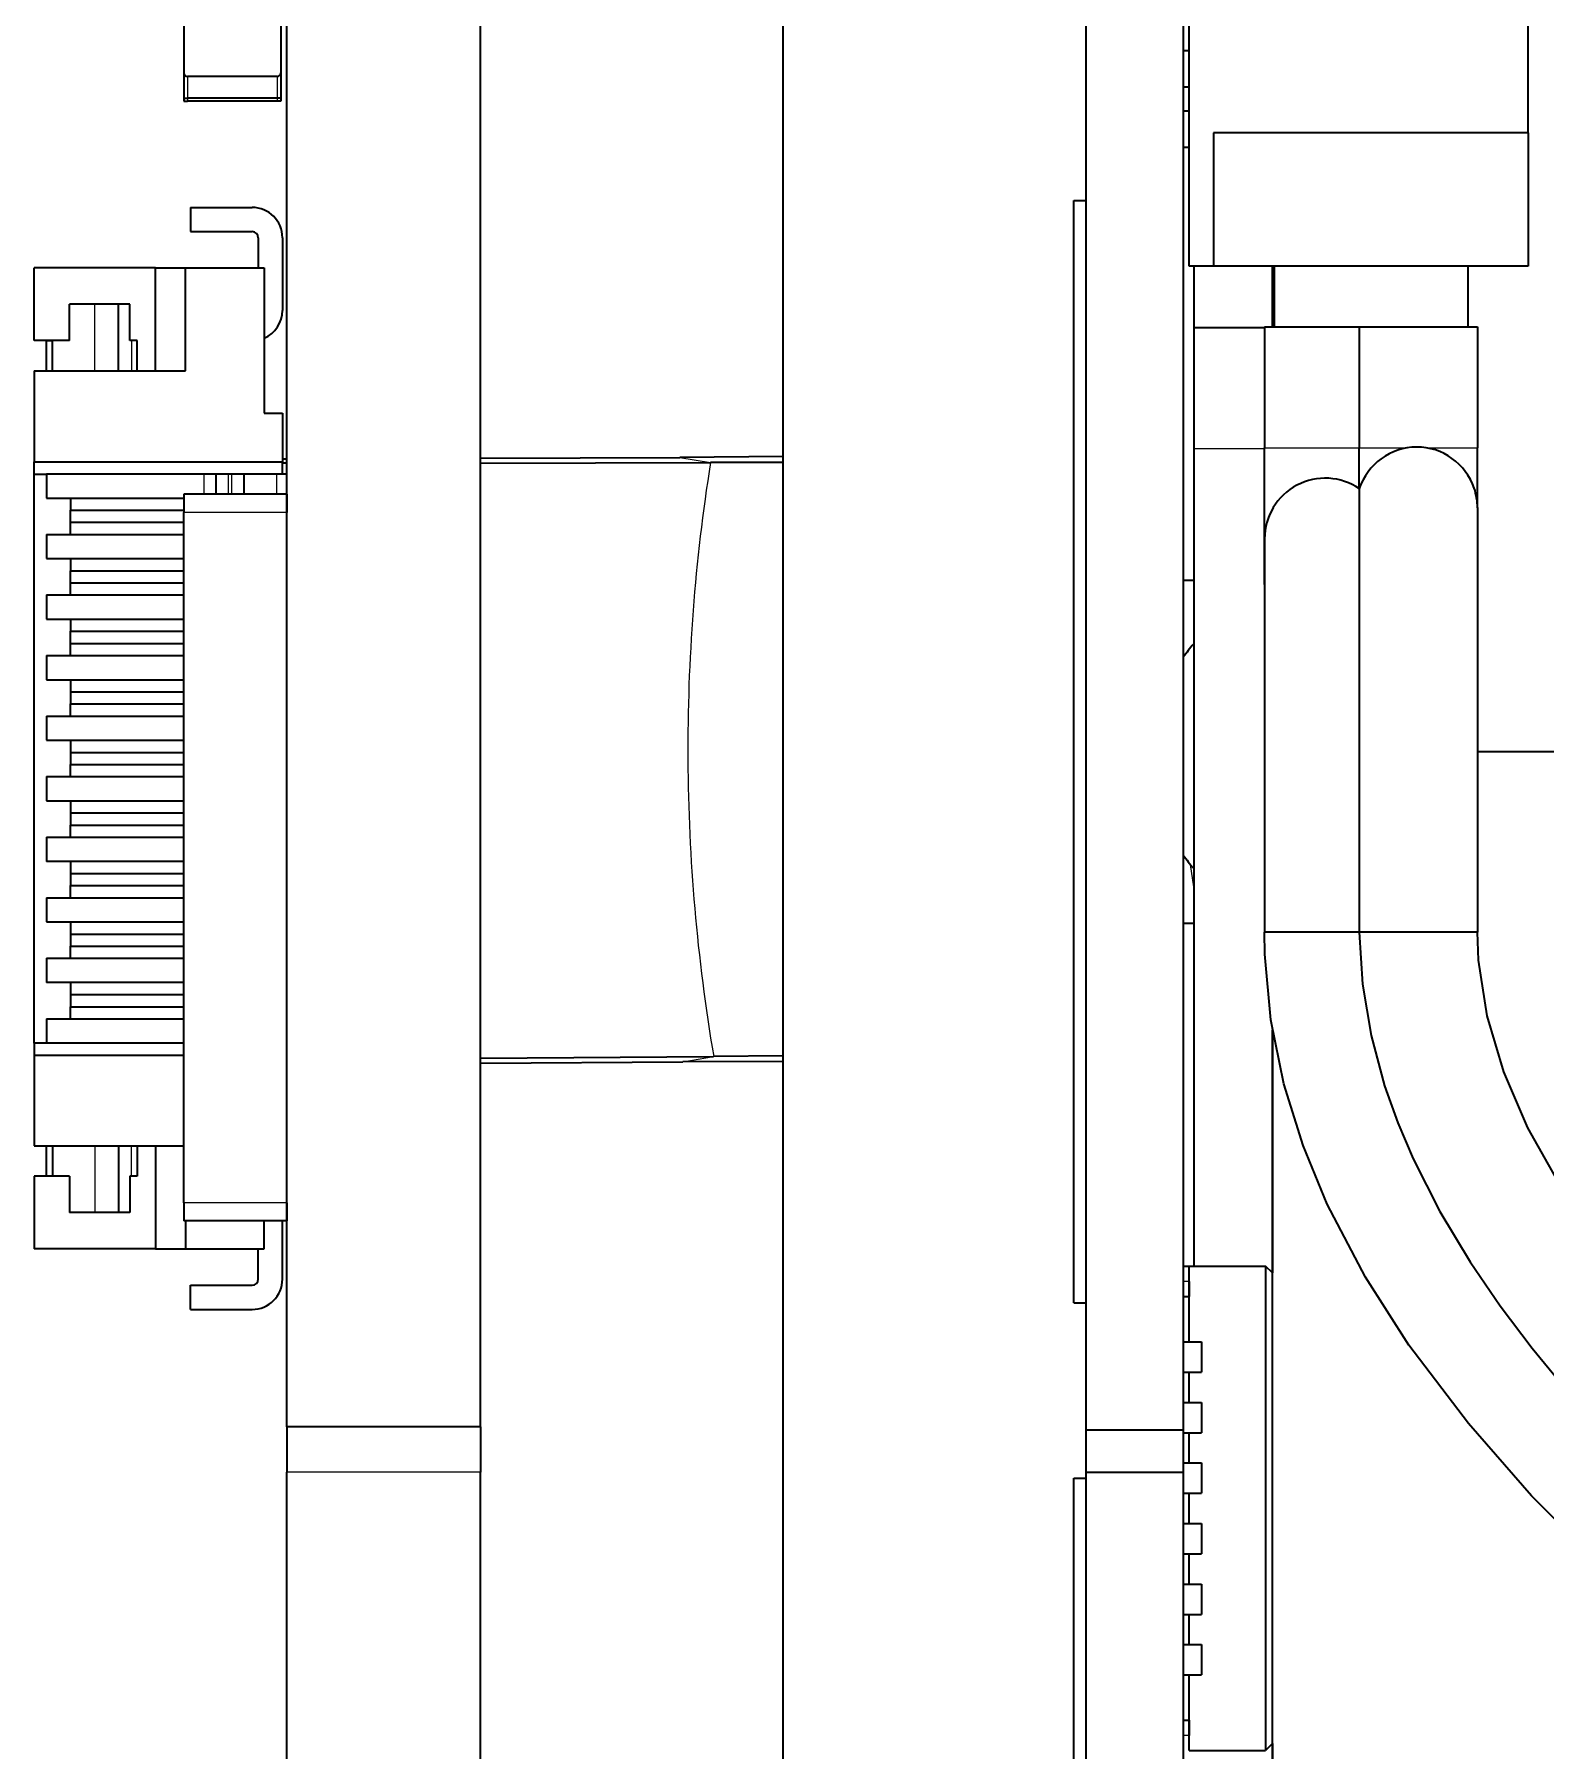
# Model space of a CAD drawing. Extents: x 370 to 946, y 143 to 764.
# Drawn here: x 581.25 to 593.74, y 411.68 to 425.85 of the extents above; entities that cross this region are included whole.
import ezdxf

# ---------------------------------------------------------------- set-up
doc = ezdxf.new("R2010")
doc.units = 0

msp = doc.modelspace()

# ---------------------------------------------------------------- linework, layer by layer
at = {"color": 7, "lineweight": 35, "ltscale": 0.3365}
msp.add_line((583.339, 414.356), (583.339, 427.816), dxfattribs=at)
at = {"color": 7, "lineweight": 35, "ltscale": 0.335792}
msp.add_line((584.939, 414.356), (584.939, 427.788), dxfattribs=at)
at = {"color": 7, "lineweight": 35, "ltscale": 0.06486}
msp.add_line((589.939, 427.078), (589.939, 424.483), dxfattribs=at)
at = {"color": 7, "lineweight": 35, "ltscale": 0.315889}
msp.add_line((590.744, 426.967), (590.744, 414.332), dxfattribs=at)
at = {"color": 7, "lineweight": 35, "ltscale": 0.018501}
for p, q in [((582.489, 426.276), (582.489, 425.536)), ((583.289, 426.276), (583.289, 425.536))]:
    msp.add_line(p, q, dxfattribs=at)
at = {"color": 7, "lineweight": 35, "ltscale": 0.0565}
msp.add_line((590.794, 423.94), (590.794, 426.2), dxfattribs=at)
at = {"color": 7, "lineweight": 35, "ltscale": 0.029}
msp.add_line((593.594, 425.04), (593.594, 426.2), dxfattribs=at)
at = {"color": 7, "lineweight": 35, "ltscale": 0.495161}
msp.add_line((587.439, 406.275), (587.439, 426.082), dxfattribs=at)
at = {"color": 7, "lineweight": 35, "ltscale": 0.03996}
msp.add_line((589.939, 426.082), (589.939, 424.483), dxfattribs=at)
at = {"color": 7, "lineweight": 35, "ltscale": 0.00125}
for p, q in [((590.744, 425.722), (590.794, 425.722)), ((590.744, 425.422), (590.794, 425.422)), ((590.744, 425.222), (590.794, 425.222)), ((590.744, 424.922), (590.794, 424.922)), ((581.354, 423.325), (581.404, 423.325)), ((590.744, 415.432), (590.794, 415.432)), ((590.744, 415.432), (590.794, 415.432)), ((590.744, 415.432), (590.794, 415.432)), ((590.744, 415.432), (590.794, 415.432)), ((590.744, 415.432), (590.794, 415.432)), ((590.744, 415.432), (590.794, 415.432)), ((589.939, 413.982), (589.939, 413.932)), ((590.744, 411.932), (590.794, 411.932))]:
    msp.add_line(p, q, dxfattribs=at)
at = {"color": 7, "lineweight": 35, "ltscale": 0.005206}
msp.add_line((582.489, 425.536), (582.489, 425.328), dxfattribs=at)
at = {"color": 7, "lineweight": 35, "ltscale": 0.0185}
for p, q in [((583.259, 425.506), (582.519, 425.506)), ((583.259, 425.328), (582.519, 425.328)), ((583.259, 425.303), (582.519, 425.303))]:
    msp.add_line(p, q, dxfattribs=at)
at = {"color": 7, "lineweight": 13, "ltscale": 0.004456}
for p, q in [((582.519, 425.506), (582.519, 425.328)), ((583.259, 425.506), (583.259, 425.328))]:
    msp.add_line(p, q, dxfattribs=at)
at = {"color": 7, "lineweight": 35, "ltscale": 0.005195}
msp.add_line((583.289, 425.536), (583.289, 425.328), dxfattribs=at)
at = {"color": 7, "lineweight": 35, "ltscale": 0.000627136}
for p, q in [((582.489, 425.328), (582.489, 425.303)), ((583.289, 425.328), (583.289, 425.303))]:
    msp.add_line(p, q, dxfattribs=at)
at = {"color": 7, "lineweight": 35, "ltscale": 0.000750732}
for p, q in [((582.489, 425.328), (582.519, 425.328)), ((582.489, 425.303), (582.519, 425.303))]:
    msp.add_line(p, q, dxfattribs=at)
at = {"color": 7, "lineweight": 13, "ltscale": 0.000627136}
for p, q in [((582.519, 425.328), (582.519, 425.303)), ((583.259, 425.328), (583.259, 425.303))]:
    msp.add_line(p, q, dxfattribs=at)
at = {"color": 7, "lineweight": 35, "ltscale": 0.000749207}
for p, q in [((583.289, 425.328), (583.259, 425.328)), ((583.289, 425.303), (583.259, 425.303)), ((582.854, 422.225), (582.884, 422.225))]:
    msp.add_line(p, q, dxfattribs=at)
at = {"color": 7, "lineweight": 35, "ltscale": 0.065001}
for p, q in [((593.594, 425.04), (590.994, 425.04)), ((593.594, 423.94), (590.994, 423.94))]:
    msp.add_line(p, q, dxfattribs=at)
at = {"color": 7, "lineweight": 35, "ltscale": 0.0275}
for p, q in [((590.994, 425.04), (590.994, 423.94)), ((593.594, 425.04), (593.594, 423.94))]:
    msp.add_line(p, q, dxfattribs=at)
at = {"color": 7, "lineweight": 35, "ltscale": 0.01275}
for p, q in [((582.544, 424.425), (583.054, 424.425)), ((582.544, 424.225), (583.054, 424.225)), ((582.544, 415.525), (583.054, 415.525)), ((582.544, 415.325), (583.054, 415.325))]:
    msp.add_line(p, q, dxfattribs=at)
at = {"color": 7, "lineweight": 35, "ltscale": 0.005}
for p, q in [((582.544, 424.425), (582.544, 424.225)), ((590.994, 423.94), (590.794, 423.94)), ((581.354, 422.225), (581.354, 422.025)), ((581.354, 421.725), (581.354, 421.525)), ((581.354, 421.225), (581.354, 421.025)), ((581.354, 420.725), (581.354, 420.525)), ((581.354, 420.225), (581.354, 420.025)), ((581.354, 419.725), (581.354, 419.525)), ((581.354, 419.225), (581.354, 419.025)), ((581.354, 418.725), (581.354, 418.525)), ((581.354, 418.225), (581.354, 418.025)), ((581.354, 417.725), (581.354, 417.525)), ((582.544, 415.325), (582.544, 415.525))]:
    msp.add_line(p, q, dxfattribs=at)
at = {"color": 7, "lineweight": 35, "ltscale": 0.22758}
for p, q in [((589.839, 415.38), (589.839, 424.483)), ((589.939, 424.483), (589.939, 415.38))]:
    msp.add_line(p, q, dxfattribs=at)
at = {"color": 7, "lineweight": 35, "ltscale": 0.002499}
for p, q in [((589.839, 424.483), (589.939, 424.483)), ((581.254, 422.222), (581.354, 422.222)), ((582.754, 422.225), (582.854, 422.225)), ((581.554, 421.825), (581.554, 421.925)), ((581.554, 421.325), (581.554, 421.425)), ((581.554, 420.825), (581.554, 420.925)), ((581.554, 420.425), (581.554, 420.325)), ((581.554, 419.925), (581.554, 419.825)), ((581.554, 419.425), (581.554, 419.325)), ((581.554, 418.925), (581.554, 418.825)), ((581.554, 418.425), (581.554, 418.325)), ((581.554, 417.925), (581.554, 417.825)), ((581.354, 417.525), (581.254, 417.525)), ((589.839, 415.38), (589.939, 415.38)), ((589.839, 413.932), (589.939, 413.932))]:
    msp.add_line(p, q, dxfattribs=at)
at = {"color": 7, "lineweight": 35, "ltscale": 0.00625}
for p, q in [((583.104, 424.175), (583.104, 423.925)), ((582.254, 423.925), (582.504, 423.925)), ((581.354, 423.075), (581.354, 423.325)), ((581.404, 423.075), (581.404, 423.325)), ((582.104, 423.075), (582.104, 423.325)), ((581.354, 416.425), (581.354, 416.675)), ((581.404, 416.675), (581.404, 416.425)), ((582.104, 416.675), (582.104, 416.425)), ((582.254, 415.825), (582.504, 415.825)), ((583.104, 415.575), (583.104, 415.825)), ((590.894, 415.057), (590.894, 414.807)), ((590.794, 414.557), (590.794, 414.807)), ((590.894, 414.557), (590.894, 414.307)), ((590.794, 414.057), (590.794, 414.307)), ((590.894, 414.057), (590.894, 413.807)), ((590.794, 413.557), (590.794, 413.807)), ((590.894, 413.557), (590.894, 413.307)), ((590.794, 413.057), (590.794, 413.307)), ((590.894, 413.057), (590.894, 412.807)), ((590.794, 412.557), (590.794, 412.807)), ((590.894, 412.557), (590.894, 412.307))]:
    msp.add_line(p, q, dxfattribs=at)
at = {"color": 7, "lineweight": 35, "ltscale": 0.014999}
for p, q in [((583.304, 424.175), (583.304, 423.575)), ((581.254, 423.325), (581.254, 423.925)), ((581.254, 416.425), (581.254, 415.825))]:
    msp.add_line(p, q, dxfattribs=at)
at = {"color": 7, "lineweight": 35, "ltscale": 0.025}
for p, q in [((582.254, 423.925), (581.254, 423.925)), ((590.83, 423.432), (590.83, 422.432)), ((591.416, 423.44), (591.416, 422.44)), ((592.198, 423.44), (592.198, 422.44)), ((593.173, 423.44), (593.173, 422.44)), ((582.254, 415.825), (581.254, 415.825))]:
    msp.add_line(p, q, dxfattribs=at)
at = {"color": 7, "lineweight": 35, "ltscale": 0.021249}
for p, q in [((582.254, 423.075), (582.254, 423.925)), ((582.504, 423.075), (582.504, 423.925)), ((582.254, 416.675), (582.254, 415.825))]:
    msp.add_line(p, q, dxfattribs=at)
at = {"color": 7, "lineweight": 35, "ltscale": 0.016249}
for p, q in [((582.504, 423.925), (583.154, 423.925)), ((582.504, 415.825), (583.154, 415.825))]:
    msp.add_line(p, q, dxfattribs=at)
at = {"color": 7, "lineweight": 35, "ltscale": 0.03}
msp.add_line((583.154, 423.925), (583.154, 422.725), dxfattribs=at)
at = {"color": 7, "lineweight": 35, "ltscale": 0.012709}
msp.add_line((590.83, 423.94), (590.83, 423.432), dxfattribs=at)
at = {"color": 7, "lineweight": 35, "ltscale": 0.0125}
for p, q in [((591.48, 423.44), (591.48, 423.94)), ((591.494, 423.94), (591.494, 423.44)), ((593.094, 423.94), (593.094, 423.44)), ((582.044, 423.625), (581.544, 423.625)), ((582.044, 416.125), (581.544, 416.125))]:
    msp.add_line(p, q, dxfattribs=at)
at = {"color": 7, "lineweight": 35, "ltscale": 0.012496}
msp.add_line((591.48, 423.94), (591.48, 423.44), dxfattribs=at)
at = {"color": 7, "lineweight": 35, "ltscale": 0.0075}
for p, q in [((581.544, 423.325), (581.544, 423.625)), ((582.044, 423.325), (582.044, 423.625)), ((581.544, 416.425), (581.544, 416.125)), ((582.044, 416.425), (582.044, 416.125))]:
    msp.add_line(p, q, dxfattribs=at)
at = {"color": 7, "lineweight": 13, "ltscale": 0.01375}
for p, q in [((581.754, 423.075), (581.754, 423.625)), ((581.754, 416.675), (581.754, 416.125))]:
    msp.add_line(p, q, dxfattribs=at)
at = {"color": 7, "lineweight": 35, "ltscale": 0.01375}
for p, q in [((581.949, 423.075), (581.949, 423.625)), ((581.949, 416.675), (581.949, 416.125))]:
    msp.add_line(p, q, dxfattribs=at)
at = {"color": 7, "lineweight": 35, "ltscale": 0.014632}
msp.add_line((591.416, 423.432), (590.83, 423.432), dxfattribs=at)
at = {"color": 7, "lineweight": 35, "ltscale": 0.019566}
for p, q in [((591.416, 423.44), (592.198, 423.44)), ((592.198, 418.44), (591.416, 418.44))]:
    msp.add_line(p, q, dxfattribs=at)
at = {"color": 7, "lineweight": 35, "ltscale": 0.040001}
msp.add_line((591.494, 423.44), (593.094, 423.44), dxfattribs=at)
at = {"color": 7, "lineweight": 35, "ltscale": 0.023717}
for p, q in [((592.198, 423.44), (593.147, 423.44)), ((593.147, 418.44), (592.198, 418.44))]:
    msp.add_line(p, q, dxfattribs=at)
at = {"color": 7, "lineweight": 35, "ltscale": 0.000660706}
for p, q in [((593.147, 423.44), (593.173, 423.44)), ((593.173, 418.44), (593.147, 418.44))]:
    msp.add_line(p, q, dxfattribs=at)
at = {"color": 7, "lineweight": 35, "ltscale": 0.007249}
for p, q in [((581.544, 423.325), (581.254, 423.325)), ((581.544, 416.425), (581.254, 416.425))]:
    msp.add_line(p, q, dxfattribs=at)
at = {"color": 7, "lineweight": 35, "ltscale": 0.0015}
for p, q in [((582.104, 423.325), (582.044, 423.325)), ((582.104, 416.425), (582.044, 416.425))]:
    msp.add_line(p, q, dxfattribs=at)
at = {"color": 7, "lineweight": 13, "ltscale": 0.00625}
for p, q in [((582.057, 423.325), (582.057, 423.075)), ((582.057, 416.425), (582.057, 416.675))]:
    msp.add_line(p, q, dxfattribs=at)
at = {"color": 7, "lineweight": 35, "ltscale": 0.01875}
for p, q in [((581.254, 423.075), (581.254, 422.325)), ((581.254, 417.425), (581.254, 416.675))]:
    msp.add_line(p, q, dxfattribs=at)
at = {"color": 7, "lineweight": 35, "ltscale": 0.03125}
msp.add_line((581.254, 423.075), (582.504, 423.075), dxfattribs=at)
at = {"color": 7, "lineweight": 35, "ltscale": 0.003751}
for p, q in [((583.154, 422.725), (583.304, 422.725)), ((582.489, 416.206), (582.489, 416.056)), ((583.339, 416.206), (583.339, 416.056)), ((590.744, 415.683), (590.894, 415.683)), ((590.744, 415.057), (590.894, 415.057)), ((590.744, 414.807), (590.894, 414.807)), ((590.744, 414.557), (590.894, 414.557)), ((590.744, 414.307), (590.894, 414.307)), ((590.744, 414.057), (590.894, 414.057)), ((590.744, 413.807), (590.894, 413.807)), ((590.744, 413.557), (590.894, 413.557)), ((590.744, 413.307), (590.894, 413.307)), ((590.744, 413.057), (590.894, 413.057)), ((590.744, 412.807), (590.894, 412.807)), ((590.744, 412.557), (590.894, 412.557)), ((590.744, 412.307), (590.894, 412.307))]:
    msp.add_line(p, q, dxfattribs=at)
at = {"color": 7, "lineweight": 35, "ltscale": 0.01}
msp.add_line((583.304, 422.725), (583.304, 422.325), dxfattribs=at)
at = {"color": 7, "lineweight": 35, "ltscale": 0.041132}
msp.add_line((584.939, 422.355), (586.585, 422.361), dxfattribs=at)
at = {"color": 7, "lineweight": 35, "ltscale": 0.021369}
msp.add_line((587.439, 422.368), (586.585, 422.361), dxfattribs=at)
at = {"color": 7, "lineweight": 13, "ltscale": 0.006436}
msp.add_line((586.585, 422.361), (586.839, 422.32), dxfattribs=at)
at = {"color": 7, "lineweight": 13, "ltscale": 0.014632}
msp.add_line((591.416, 422.432), (590.83, 422.432), dxfattribs=at)
at = {"color": 7, "lineweight": 35, "ltscale": 0.16875}
msp.add_line((590.83, 422.432), (590.83, 415.682), dxfattribs=at)
at = {"color": 7, "lineweight": 13, "ltscale": 0.019566}
msp.add_line((591.416, 422.44), (592.198, 422.44), dxfattribs=at)
at = {"color": 7, "lineweight": 35, "ltscale": 0.028206}
msp.add_line((591.416, 421.312), (591.416, 422.44), dxfattribs=at)
at = {"color": 7, "lineweight": 35, "ltscale": 0.008457}
msp.add_line((592.198, 422.102), (592.198, 422.44), dxfattribs=at)
at = {"color": 7, "lineweight": 13, "ltscale": 0.009953}
msp.add_line((592.198, 422.44), (592.596, 422.44), dxfattribs=at)
at = {"color": 7, "lineweight": 13, "ltscale": 0.009915}
msp.add_line((592.75, 422.44), (593.147, 422.44), dxfattribs=at)
at = {"color": 7, "lineweight": 13, "ltscale": 0.000660706}
msp.add_line((593.147, 422.44), (593.173, 422.44), dxfattribs=at)
at = {"color": 7, "lineweight": 35, "ltscale": 0.012366}
msp.add_line((593.173, 421.945), (593.173, 422.44), dxfattribs=at)
at = {"color": 7, "lineweight": 35, "ltscale": 0.002563}
for p, q in [((581.254, 422.222), (581.254, 422.325)), ((583.304, 422.222), (583.304, 422.325))]:
    msp.add_line(p, q, dxfattribs=at)
at = {"color": 7, "lineweight": 35, "ltscale": 0.05125}
msp.add_line((581.254, 422.325), (583.304, 422.325), dxfattribs=at)
at = {"color": 7, "lineweight": 35, "ltscale": 0.117438}
msp.add_line((581.254, 417.525), (581.254, 422.222), dxfattribs=at)
at = {"color": 7, "lineweight": 35, "ltscale": 0.0325}
msp.add_line((581.354, 422.225), (582.654, 422.225), dxfattribs=at)
at = {"color": 7, "lineweight": 35, "ltscale": 0.002501}
for p, q in [((582.654, 422.225), (582.754, 422.225)), ((582.884, 422.225), (582.984, 422.225))]:
    msp.add_line(p, q, dxfattribs=at)
at = {"color": 7, "lineweight": 13, "ltscale": 0.004204}
for p, q in [((582.654, 422.225), (582.654, 422.056)), ((582.854, 422.225), (582.854, 422.056)), ((582.884, 422.225), (582.884, 422.056)), ((583.254, 422.225), (583.254, 422.056))]:
    msp.add_line(p, q, dxfattribs=at)
at = {"color": 7, "lineweight": 35, "ltscale": 0.004204}
for p, q in [((582.754, 422.225), (582.754, 422.056)), ((582.984, 422.225), (582.984, 422.056))]:
    msp.add_line(p, q, dxfattribs=at)
at = {"color": 7, "lineweight": 35, "ltscale": 0.00675}
msp.add_line((582.984, 422.225), (583.254, 422.225), dxfattribs=at)
at = {"color": 7, "lineweight": 35, "ltscale": 0.002138}
msp.add_line((583.254, 422.225), (583.34, 422.225), dxfattribs=at)
at = {"color": 7, "lineweight": 35, "ltscale": 0.000881966}
msp.add_line((583.304, 422.349), (583.339, 422.349), dxfattribs=at)
at = {"color": 7, "lineweight": 35, "ltscale": 0.00088197}
msp.add_line((583.304, 422.315), (583.34, 422.315), dxfattribs=at)
at = {"color": 7, "lineweight": 35, "ltscale": 0.047487}
msp.add_line((584.939, 422.314), (586.839, 422.32), dxfattribs=at)
at = {"color": 7, "lineweight": 35, "ltscale": 0.015012}
msp.add_line((587.439, 422.32), (586.839, 422.32), dxfattribs=at)
at = {"color": 7, "lineweight": 35, "ltscale": 0.091543}
msp.add_line((592.198, 422.102), (592.198, 418.44), dxfattribs=at)
at = {"color": 7, "lineweight": 35, "ltscale": 0.02838}
for p, q in [((581.354, 422.025), (582.489, 422.025)), ((581.354, 421.725), (582.489, 421.725)), ((581.354, 421.525), (582.489, 421.525)), ((581.354, 421.225), (582.489, 421.225)), ((581.354, 421.025), (582.489, 421.025)), ((581.354, 420.725), (582.489, 420.725)), ((581.354, 420.525), (582.489, 420.525)), ((581.354, 420.225), (582.489, 420.225)), ((581.354, 420.025), (582.489, 420.025)), ((581.354, 419.725), (582.489, 419.725)), ((581.354, 419.525), (582.489, 419.525)), ((581.354, 419.225), (582.489, 419.225)), ((582.489, 419.025), (581.354, 419.025)), ((581.354, 418.725), (582.489, 418.725)), ((581.354, 418.525), (582.489, 418.525)), ((581.354, 418.225), (582.489, 418.225)), ((582.489, 418.025), (581.354, 418.025)), ((581.354, 417.725), (582.489, 417.725)), ((582.489, 417.525), (581.354, 417.525))]:
    msp.add_line(p, q, dxfattribs=at)
at = {"color": 7, "lineweight": 35, "ltscale": 0.0025}
for p, q in [((581.554, 422.025), (581.554, 421.925)), ((581.554, 421.725), (581.554, 421.825)), ((581.554, 421.525), (581.554, 421.425)), ((581.554, 421.225), (581.554, 421.325)), ((581.554, 421.025), (581.554, 420.925)), ((581.554, 420.725), (581.554, 420.825)), ((581.554, 420.525), (581.554, 420.425)), ((581.554, 420.225), (581.554, 420.325)), ((581.554, 420.025), (581.554, 419.925)), ((581.554, 419.725), (581.554, 419.825)), ((581.554, 419.525), (581.554, 419.425)), ((581.554, 419.225), (581.554, 419.325)), ((581.554, 419.025), (581.554, 418.925)), ((581.554, 418.725), (581.554, 418.825)), ((581.554, 418.525), (581.554, 418.425)), ((581.554, 418.225), (581.554, 418.325)), ((581.554, 418.025), (581.554, 417.925)), ((581.554, 417.725), (581.554, 417.825)), ((581.254, 417.525), (581.254, 417.425))]:
    msp.add_line(p, q, dxfattribs=at)
at = {"color": 7, "lineweight": 35, "ltscale": 0.021251}
for p, q in [((583.339, 422.056), (582.489, 422.056)), ((583.339, 416.056), (582.489, 416.056))]:
    msp.add_line(p, q, dxfattribs=at)
at = {"color": 7, "lineweight": 35, "ltscale": 0.00375}
for p, q in [((582.489, 422.056), (582.489, 421.906)), ((583.339, 422.056), (583.339, 421.906))]:
    msp.add_line(p, q, dxfattribs=at)
at = {"color": 7, "lineweight": 35, "ltscale": 0.087645}
msp.add_line((593.173, 421.946), (593.173, 418.44), dxfattribs=at)
at = {"color": 7, "lineweight": 35, "ltscale": 0.02338}
for p, q in [((581.554, 421.925), (582.489, 421.925)), ((581.554, 421.825), (582.489, 421.825)), ((581.554, 421.425), (582.489, 421.425)), ((581.554, 421.325), (582.489, 421.325)), ((581.554, 420.925), (582.489, 420.925)), ((581.554, 420.825), (582.489, 420.825)), ((581.554, 420.425), (582.489, 420.425)), ((581.554, 420.325), (582.489, 420.325)), ((581.554, 419.925), (582.489, 419.925)), ((581.554, 419.825), (582.489, 419.825)), ((581.554, 419.425), (582.489, 419.425)), ((581.554, 419.325), (582.489, 419.325)), ((581.554, 418.925), (582.489, 418.925)), ((581.554, 418.825), (582.489, 418.825)), ((581.554, 418.425), (582.489, 418.425)), ((581.554, 418.325), (582.489, 418.325)), ((581.554, 417.925), (582.489, 417.925)), ((581.554, 417.825), (582.489, 417.825))]:
    msp.add_line(p, q, dxfattribs=at)
at = {"color": 7, "lineweight": 13, "ltscale": 0.021251}
for p, q in [((583.339, 421.906), (582.489, 421.906)), ((583.339, 416.206), (582.489, 416.206))]:
    msp.add_line(p, q, dxfattribs=at)
at = {"color": 7, "lineweight": 35, "ltscale": 0.1425}
for p, q in [((582.489, 416.206), (582.489, 421.906)), ((583.339, 416.206), (583.339, 421.906))]:
    msp.add_line(p, q, dxfattribs=at)
at = {"color": 7, "lineweight": 35, "ltscale": 0.081233}
msp.add_line((591.416, 421.689), (591.416, 418.44), dxfattribs=at)
at = {"color": 7, "lineweight": 35, "ltscale": 0.009439}
msp.add_line((591.416, 421.312), (591.416, 421.689), dxfattribs=at)
at = {"color": 7, "lineweight": 35, "ltscale": 0.002145}
for p, q in [((590.745, 421.347), (590.83, 421.347)), ((590.745, 418.516), (590.83, 418.516))]:
    msp.add_line(p, q, dxfattribs=at)
at = {"color": 7, "lineweight": 35, "ltscale": 0.017674}
msp.add_line((593.173, 419.932), (593.88, 419.932), dxfattribs=at)
at = {"color": 7, "lineweight": 13, "ltscale": 0.004654}
msp.add_line((590.83, 418.815), (590.804, 418.999), dxfattribs=at)
at = {"color": 7, "lineweight": 35, "ltscale": 0.227551}
msp.add_line((591.48, 408.532), (591.48, 417.634), dxfattribs=at)
at = {"color": 7, "lineweight": 35, "ltscale": 0.050197}
msp.add_line((591.48, 417.634), (591.48, 415.626), dxfattribs=at)
at = {"color": 7, "lineweight": 35, "ltscale": 0.030879}
for p, q in [((581.254, 417.425), (582.489, 417.425)), ((581.254, 416.675), (582.489, 416.675))]:
    msp.add_line(p, q, dxfattribs=at)
at = {"color": 7, "lineweight": 35, "ltscale": 0.048147}
msp.add_line((584.939, 417.399), (586.865, 417.414), dxfattribs=at)
at = {"color": 7, "lineweight": 13, "ltscale": 0.006435}
msp.add_line((586.612, 417.37), (586.865, 417.414), dxfattribs=at)
at = {"color": 7, "lineweight": 35, "ltscale": 0.014353}
msp.add_line((587.439, 417.42), (586.865, 417.414), dxfattribs=at)
at = {"color": 7, "lineweight": 35, "ltscale": 0.041804}
msp.add_line((584.939, 417.358), (586.612, 417.37), dxfattribs=at)
at = {"color": 7, "lineweight": 35, "ltscale": 0.020697}
msp.add_line((587.439, 417.373), (586.612, 417.37), dxfattribs=at)
at = {"color": 7, "lineweight": 35, "ltscale": 0.005796}
for p, q in [((582.504, 416.056), (582.504, 415.825)), ((583.154, 415.825), (583.154, 416.056))]:
    msp.add_line(p, q, dxfattribs=at)
at = {"color": 7, "lineweight": 35, "ltscale": 0.012046}
msp.add_line((583.304, 415.575), (583.304, 416.056), dxfattribs=at)
at = {"color": 7, "lineweight": 13, "ltscale": 0.00125}
for p, q in [((590.794, 415.557), (590.744, 415.557)), ((590.794, 411.807), (590.744, 411.807))]:
    msp.add_line(p, q, dxfattribs=at)
at = {"color": 7, "lineweight": 35, "ltscale": 0.01575}
for p, q in [((590.794, 415.682), (591.424, 415.682)), ((590.794, 411.684), (591.424, 411.684))]:
    msp.add_line(p, q, dxfattribs=at)
at = {"color": 7, "lineweight": 35, "ltscale": 0.015625}
msp.add_line((590.794, 415.057), (590.794, 415.682), dxfattribs=at)
at = {"color": 7, "lineweight": 35, "ltscale": 0.003125}
for p, q in [((590.794, 415.557), (590.794, 415.682)), ((590.794, 415.557), (590.794, 415.432)), ((590.794, 411.932), (590.794, 411.807)), ((590.794, 411.682), (590.794, 411.807))]:
    msp.add_line(p, q, dxfattribs=at)
at = {"color": 7, "lineweight": 35, "ltscale": 0.001974}
for p, q in [((591.48, 415.626), (591.424, 415.682)), ((591.48, 411.74), (591.424, 411.684))]:
    msp.add_line(p, q, dxfattribs=at)
at = {"color": 7, "lineweight": 35, "ltscale": 0.09995}
msp.add_line((591.424, 415.682), (591.424, 411.684), dxfattribs=at)
at = {"color": 7, "lineweight": 35, "ltscale": 0.02621}
msp.add_line((589.939, 415.38), (589.939, 414.332), dxfattribs=at)
at = {"color": 7, "lineweight": 35, "ltscale": 0.03621}
msp.add_line((589.939, 415.38), (589.939, 413.932), dxfattribs=at)
at = {"color": 7, "lineweight": 35, "ltscale": 0.0094}
for p, q in [((583.339, 414.356), (583.339, 413.98)), ((584.939, 414.356), (584.939, 413.98))]:
    msp.add_line(p, q, dxfattribs=at)
at = {"color": 7, "lineweight": 35, "ltscale": 0.039999}
msp.add_line((584.939, 414.356), (583.339, 414.356), dxfattribs=at)
at = {"color": 7, "lineweight": 35, "ltscale": 0.008749}
for p, q in [((589.939, 414.332), (589.939, 413.982)), ((590.744, 414.332), (590.744, 413.982))]:
    msp.add_line(p, q, dxfattribs=at)
at = {"color": 7, "lineweight": 35, "ltscale": 0.020125}
for p, q in [((589.939, 414.332), (590.744, 414.332)), ((589.939, 413.982), (590.744, 413.982))]:
    msp.add_line(p, q, dxfattribs=at)
at = {"color": 7, "lineweight": 35, "ltscale": 0.1312}
for p, q in [((583.339, 408.732), (583.339, 413.98)), ((584.939, 408.732), (584.939, 413.98))]:
    msp.add_line(p, q, dxfattribs=at)
at = {"color": 7, "lineweight": 13, "ltscale": 0.039999}
msp.add_line((584.939, 413.98), (583.339, 413.98), dxfattribs=at)
at = {"color": 7, "lineweight": 35, "ltscale": 0.125}
for p, q in [((589.839, 408.932), (589.839, 413.932)), ((589.939, 413.932), (589.939, 408.932))]:
    msp.add_line(p, q, dxfattribs=at)
at = {"color": 7, "lineweight": 35, "ltscale": 0.127501}
msp.add_line((590.744, 413.982), (590.744, 408.882), dxfattribs=at)
at = {"color": 7, "lineweight": 35, "ltscale": 0.015575}
msp.add_line((590.794, 411.684), (590.794, 412.307), dxfattribs=at)
at = {"color": 7, "lineweight": 35, "ltscale": 0.075196}
msp.add_line((591.48, 411.74), (591.48, 408.732), dxfattribs=at)
at = {"color": 7, "lineweight": 35, "ltscale": 0.002502}
msp.add_line((590.794, 411.682), (590.894, 411.682), dxfattribs=at)
at = {"color": 7, "lineweight": 35}
for points in [[(599.156, 411.784), (598.612, 411.736), (598.243, 411.661), (597.852, 411.512), (597.57, 411.382), (597.311, 411.31), (597.063, 411.3), (596.818, 411.342), (596.518, 411.452), (596.124, 411.666), (595.656, 411.979), (594.979, 412.505), (594.265, 413.139), (593.621, 413.787), (593.099, 414.383), (592.608, 415.031), (592.249, 415.591), (591.933, 416.194), (591.733, 416.678), (591.575, 417.187), (591.467, 417.717), (591.418, 418.259), (591.416, 418.44)], [(592.198, 418.44), (592.225, 418.012), (592.295, 417.588), (592.407, 417.172), (592.515, 416.867), (592.642, 416.569), (592.862, 416.135), (593.114, 415.717), (593.361, 415.355), (593.625, 415.005), (593.97, 414.588), (594.332, 414.186), (595.02, 413.496), (595.703, 412.886), (596.365, 412.362), (596.827, 412.051), (597.2, 411.852)], [(599.611, 413.205), (599.031, 413.127), (598.564, 413.016), (598.083, 412.827), (597.879, 412.73), (597.68, 412.736), (597.471, 412.831), (597.101, 413.058), (596.61, 413.418), (595.904, 414.013), (595.231, 414.654), (594.658, 415.273), (594.224, 415.814), (593.845, 416.371), (593.591, 416.825), (593.392, 417.286), (593.254, 417.749), (593.183, 418.21), (593.173, 418.44)]]:
    msp.add_lwpolyline(points, dxfattribs=at)
for centre, radius, start, end in [((582.519, 425.536), 0.03, 180, 270), ((583.259, 425.536), 0.03, 270, 360), ((583.054, 424.175), 0.25, 360, 90), ((583.054, 424.175), 0.05, 0, 90), ((583.054, 423.575), 0.25, 293.5782, 360), ((592.673, 421.946), 0.5, 18.7002, 161.8303), ((591.916, 421.689), 0.5, 55.5701, 180), ((592.664, 421.944), 0.51, 0.1678, 18.5112), ((591.88, 419.894), 1.4, 138.5954, 144.2301), ((591.88, 419.894), 1.4, 215.7699, 221.4046), ((583.054, 415.575), 0.05, 270, 360), ((583.054, 415.575), 0.25, 270, 0)]:
    msp.add_arc(centre, radius, start, end, dxfattribs=at)
at = {"color": 7, "lineweight": 13}
for centre, radius, start, end in [((601.758, 419.949), 15.106, 170.9696, 180.316), ((601.755, 419.945), 15.103, 180.299, 189.6477)]:
    msp.add_arc(centre, radius, start, end, dxfattribs=at)

doc.saveas('drawing.dxf')
